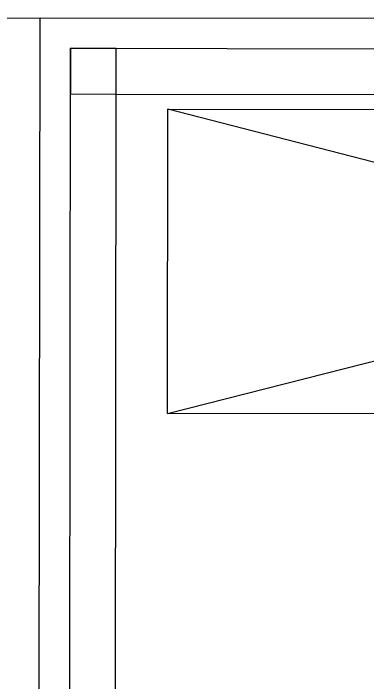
# Model space of a CAD drawing. Header units: inches. Extents: x 12 to 407, y 13 to 268.
# Drawn here: x 70.72 to 71.883, y 229.541 to 231.741 of the extents above; entities that cross this region are included whole.
import ezdxf

# ---------------------------------------------------------------- set-up
doc = ezdxf.new("R2010")
doc.units = ezdxf.units.IN
doc.header["$MEASUREMENT"] = 0
for name, color, linetype in [('SITE_20200109$0$AA-CON', 2, 'Continuous'), ('SITE_20200109$0$AA-VOID', 10, 'Continuous'), ('SITE_20200109$0$출력안됨', 155, 'Continuous')]:
    doc.layers.add(name, color=color, linetype=linetype)

msp = doc.modelspace()

# ---------------------------------------------------------------- linework, layer by layer
at = {"color": 8}
for p, q in [((70.9075, 231.6259, -109.4067), (70.9073, 231.4759, -109.4067)), ((71.0575, 231.6257, -109.4067), (70.9075, 231.6259, -109.4067)), ((71.0573, 231.4757, -109.4067), (71.0575, 231.6257, -109.4067)), ((70.9073, 231.4759, -109.4067), (71.0573, 231.4757, -109.4067)), ((71.0497, 225.9757, -109.4067), (71.0573, 231.4757, -109.4067)), ((71.0573, 231.4757, -109.4067), (74.8573, 231.4705, -109.4067))]:
    msp.add_line(p, q, dxfattribs=at)
at = {"layer": 'SITE_20200109$0$AA-CON', "color": 8}
for p, q in [((70.7994, 225.7261, -109.4067), (70.8076, 231.7261, -109.4067)), ((70.8076, 231.7261, -109.4067), (78.8076, 231.7151, -109.4067)), ((70.8995, 225.8259, -109.4067), (70.9075, 231.6259, -109.4067)), ((70.9075, 231.6259, -109.4067), (78.7075, 231.6152, -109.4067))]:
    msp.add_line(p, q, dxfattribs=at)
at = {"layer": 'SITE_20200109$0$AA-VOID', "color": 8}
for p, q in [((71.2259, 230.4255, -109.4067), (71.2272, 231.4255, -109.4067)), ((71.2259, 230.4255, -109.4067), (75.1262, 231.4201, -109.4067)), ((75.1248, 230.4201, -109.4067), (71.2272, 231.4255, -109.4067)), ((71.2272, 231.4255, -109.4067), (75.1262, 231.4201, -109.4067)), ((75.1248, 230.4201, -109.4067), (71.2259, 230.4255, -109.4067))]:
    msp.add_line(p, q, dxfattribs=at)
at = {"layer": 'SITE_20200109$0$출력안됨', "color": 8}
msp.add_line((60.2076, 231.7406, -109.4067), (78.8076, 231.7151, -109.4067), dxfattribs=at)

doc.saveas('drawing.dxf')
